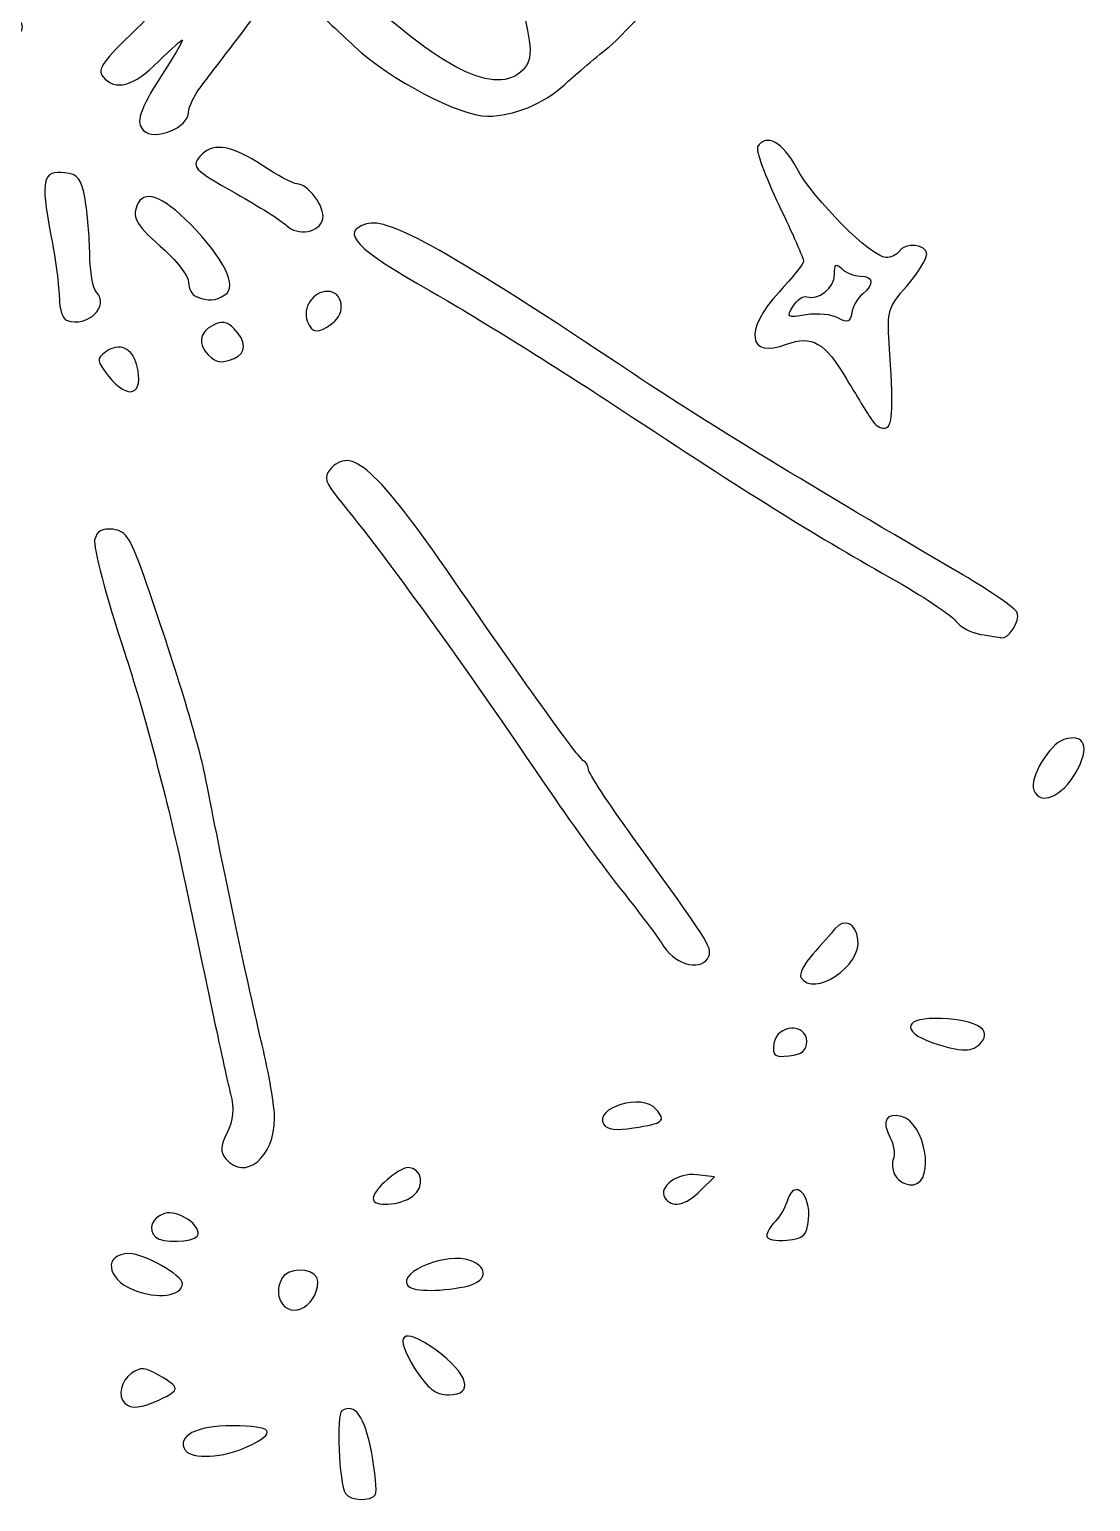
# Model space of a CAD drawing. Header units: centimetres. Extents: x -8.9 to 8.5, y -13.5 to 12.8.
# Drawn here: x -3.24 to 1.33, y 0.13 to 6.46 of the extents above; entities that cross this region are included whole.
import ezdxf

# ---------------------------------------------------------------- set-up
doc = ezdxf.new("R2010")
doc.units = ezdxf.units.CM
doc.header["$MEASUREMENT"] = 0
doc.layers.add('Layer 1', color=7, linetype='Continuous')

msp = doc.modelspace()

# ---------------------------------------------------------------- linework, layer by layer
at = {"layer": 'Layer 1'}
for points, knots in [([(-2.74849, 6.02835), (-2.78274, 6.0626), (-2.76514, 6.11707), (-2.67353, 6.26028), (-2.67353, 6.26028), (-2.6226, 6.3399), (-2.58093, 6.41017), (-2.58093, 6.41643), (-2.58093, 6.41643), (-2.58093, 6.42269), (-2.62716, 6.38159), (-2.68365, 6.3251), (-2.68365, 6.3251), (-2.79097, 6.21778), (-2.87028, 6.19627), (-2.92326, 6.26011), (-2.92326, 6.26011), (-2.94876, 6.29083), (-2.9218, 6.32894), (-2.77824, 6.46516), (-2.77824, 6.46516), (-2.68126, 6.55719), (-2.54956, 6.71322), (-2.48558, 6.8119), (-2.48558, 6.8119), (-2.36065, 7.00459), (-2.35116, 7.02703), (-2.40232, 7.00868), (-2.40232, 7.00868), (-2.49595, 6.97511), (-2.61147, 7.14663), (-2.73949, 7.50934), (-2.73949, 7.50934), (-2.82667, 7.75634), (-2.90485, 8.13273), (-2.88158, 8.19338), (-2.88158, 8.19338), (-2.87303, 8.21566), (-2.87941, 8.25001), (-2.89578, 8.26973), (-2.89578, 8.26973), (-2.91835, 8.29693), (-2.91512, 8.3142), (-2.8824, 8.34136), (-2.8824, 8.34136), (-2.81345, 8.39859), (-2.51323, 8.79327), (-2.46152, 8.89468), (-2.46152, 8.89468), (-2.43555, 8.94561), (-2.33448, 9.07063), (-2.23694, 9.17249), (-2.23694, 9.17249), (-2.13939, 9.27435), (-1.98482, 9.45295), (-1.89345, 9.56937), (-1.89345, 9.56937), (-1.62204, 9.91517), (-1.28691, 10.31535), (-1.03311, 10.59673), (-1.03311, 10.59673), (-0.90214, 10.74193), (-0.74716, 10.91545), (-0.68872, 10.98234), (-0.68872, 10.98234), (-0.63027, 11.04923), (-0.4993, 11.18126), (-0.39768, 11.27575), (-0.39768, 11.27575), (0.18591, 11.81835), (0.77459, 12.43579), (0.89725, 12.63395), (0.89725, 12.63395), (0.92584, 12.68013), (0.96159, 12.72744), (0.9767, 12.73909), (0.9767, 12.73909), (1.02756, 12.7783), (1.27358, 12.73629), (1.41726, 12.66386), (1.41726, 12.66386), (1.69975, 12.52146), (2.29775, 12.00146), (2.50899, 11.71454), (2.50899, 11.71454), (2.59595, 11.59643), (2.71074, 11.34998), (2.71074, 11.2814), (2.71074, 11.2814), (2.71074, 11.25613), (2.73455, 11.19103), (2.76366, 11.13673), (2.76366, 11.13673), (2.83024, 11.0125), (2.82991, 11.00487), (2.75393, 10.91416), (2.75393, 10.91416), (2.71947, 10.87303), (2.65697, 10.77624), (2.61502, 10.69908), (2.61502, 10.69908), (2.46494, 10.42299), (2.37955, 10.28723), (2.24273, 10.10716), (2.24273, 10.10716), (2.17665, 10.02019), (2.12866, 9.92836), (2.12866, 9.88888), (2.12866, 9.88888), (2.12866, 9.84909), (2.1137, 9.82072), (2.09272, 9.82072), (2.09272, 9.82072), (2.07295, 9.82072), (2.01172, 9.75226), (1.95664, 9.66858), (1.95664, 9.66858), (1.90156, 9.58491), (1.815, 9.46882), (1.76427, 9.41061), (1.76427, 9.41061), (1.71354, 9.3524), (1.59916, 9.20157), (1.51009, 9.07542), (1.51009, 9.07542), (1.42102, 8.94927), (1.21023, 8.67543), (1.04168, 8.46688), (1.04168, 8.46688), (0.87312, 8.25833), (0.69669, 8.03412), (0.6496, 7.96863), (0.6496, 7.96863), (0.60251, 7.90315), (0.44818, 7.72455), (0.30664, 7.57175), (0.30664, 7.57175), (0.1651, 7.41895), (-0.10197, 7.11296), (-0.28686, 6.89176), (-0.28686, 6.89176), (-0.47175, 6.67056), (-0.67823, 6.44434), (-0.7457, 6.38905), (-0.7457, 6.38905), (-0.81317, 6.33376), (-0.89949, 6.26015), (-0.93751, 6.22548), (-0.93751, 6.22548), (-1.02909, 6.14198), (-1.15593, 6.09008), (-1.26846, 6.09008), (-1.26846, 6.09008), (-1.38852, 6.09008), (-1.68796, 6.24683), (-1.84009, 6.38932), (-1.84009, 6.38932), (-1.90557, 6.45065), (-2.00237, 6.54034), (-2.0552, 6.58862), (-2.0552, 6.58862), (-2.0552, 6.58862), (-2.15125, 6.6764), (-2.15125, 6.6764), (-2.15125, 6.6764), (-2.15125, 6.6764), (-2.2989, 6.48246), (-2.2989, 6.48246), (-2.2989, 6.48246), (-2.38011, 6.37579), (-2.47083, 6.25687), (-2.5005, 6.21819), (-2.5005, 6.21819), (-2.53018, 6.17951), (-2.55446, 6.12933), (-2.55446, 6.10667), (-2.55446, 6.10667), (-2.55446, 6.04036), (-2.70125, 5.98111), (-2.74849, 6.02834), (-2.74849, 6.02834), (-2.74849, 6.02834), (-2.74849, 6.02835), (-2.74849, 6.02835)], [0, 0, 0, 0, 0.0212766, 0.0212766, 0.0212766, 0.0212766, 0.0425532, 0.0425532, 0.0425532, 0.0425532, 0.0638298, 0.0638298, 0.0638298, 0.0638298, 0.0851064, 0.0851064, 0.0851064, 0.0851064, 0.106383, 0.106383, 0.106383, 0.106383, 0.1276596, 0.1276596, 0.1276596, 0.1276596, 0.1489362, 0.1489362, 0.1489362, 0.1489362, 0.1702128, 0.1702128, 0.1702128, 0.1702128, 0.1914894, 0.1914894, 0.1914894, 0.1914894, 0.212766, 0.212766, 0.212766, 0.212766, 0.2340426, 0.2340426, 0.2340426, 0.2340426, 0.2553191, 0.2553191, 0.2553191, 0.2553191, 0.2765957, 0.2765957, 0.2765957, 0.2765957, 0.2978723, 0.2978723, 0.2978723, 0.2978723, 0.3191489, 0.3191489, 0.3191489, 0.3191489, 0.3404255, 0.3404255, 0.3404255, 0.3404255, 0.3617021, 0.3617021, 0.3617021, 0.3617021, 0.3829787, 0.3829787, 0.3829787, 0.3829787, 0.4042553, 0.4042553, 0.4042553, 0.4042553, 0.4255319, 0.4255319, 0.4255319, 0.4255319, 0.4468085, 0.4468085, 0.4468085, 0.4468085, 0.4680851, 0.4680851, 0.4680851, 0.4680851, 0.4893617, 0.4893617, 0.4893617, 0.4893617, 0.5106383, 0.5106383, 0.5106383, 0.5106383, 0.5319149, 0.5319149, 0.5319149, 0.5319149, 0.5531915, 0.5531915, 0.5531915, 0.5531915, 0.5744681, 0.5744681, 0.5744681, 0.5744681, 0.5957447, 0.5957447, 0.5957447, 0.5957447, 0.6170213, 0.6170213, 0.6170213, 0.6170213, 0.6382979, 0.6382979, 0.6382979, 0.6382979, 0.6595745, 0.6595745, 0.6595745, 0.6595745, 0.6808511, 0.6808511, 0.6808511, 0.6808511, 0.7021277, 0.7021277, 0.7021277, 0.7021277, 0.7234043, 0.7234043, 0.7234043, 0.7234043, 0.7446809, 0.7446809, 0.7446809, 0.7446809, 0.7659574, 0.7659574, 0.7659574, 0.7659574, 0.787234, 0.787234, 0.787234, 0.787234, 0.8085106, 0.8085106, 0.8085106, 0.8085106, 0.8297872, 0.8297872, 0.8297872, 0.8297872, 0.8510638, 0.8510638, 0.8510638, 0.8510638, 0.8723404, 0.8723404, 0.8723404, 0.8723404, 0.893617, 0.893617, 0.893617, 0.893617, 0.9148936, 0.9148936, 0.9148936, 0.9148936, 0.9361702, 0.9361702, 0.9361702, 0.9361702, 0.9574468, 0.9574468, 0.9574468, 0.9574468, 1, 1, 1, 1]), ([(-1.11524, 6.28955), (-1.08795, 6.31684), (-1.07927, 6.35826), (-1.08891, 6.41523), (-1.08891, 6.41523), (-1.16948, 6.89111), (-1.28121, 7.15047), (-1.56535, 7.52116), (-1.56535, 7.52116), (-1.80522, 7.83409), (-2.08446, 8.10284), (-2.26457, 8.19411), (-2.26457, 8.19411), (-2.40482, 8.26518), (-2.61855, 8.31679), (-2.67805, 8.29396), (-2.67805, 8.29396), (-2.7878, 8.25185), (-2.60691, 7.51787), (-2.41427, 7.2236), (-2.41427, 7.2236), (-2.36815, 7.15315), (-2.32152, 7.09551), (-2.31065, 7.09551), (-2.31065, 7.09551), (-2.2825, 7.09551), (-2.25485, 7.22022), (-2.27269, 7.26671), (-2.27269, 7.26671), (-2.29718, 7.33052), (-2.18557, 7.38656), (-2.03399, 7.38656), (-2.03399, 7.38656), (-1.90827, 7.38656), (-1.88957, 7.37852), (-1.82821, 7.29807), (-1.82821, 7.29807), (-1.72461, 7.16225), (-1.74163, 7.0854), (-1.91598, 6.90164), (-1.91598, 6.90164), (-1.91598, 6.90164), (-2.01207, 6.80037), (-2.01207, 6.80037), (-2.01207, 6.80037), (-2.01207, 6.80037), (-1.86553, 6.66326), (-1.86553, 6.66326), (-1.86553, 6.66326), (-1.46482, 6.28834), (-1.23229, 6.17252), (-1.11524, 6.28957), (-1.11524, 6.28957), (-1.11524, 6.28957), (-1.11524, 6.28955), (-1.11524, 6.28955)], [0, 0, 0, 0, 0.0666667, 0.0666667, 0.0666667, 0.0666667, 0.1333333, 0.1333333, 0.1333333, 0.1333333, 0.2, 0.2, 0.2, 0.2, 0.2666667, 0.2666667, 0.2666667, 0.2666667, 0.3333333, 0.3333333, 0.3333333, 0.3333333, 0.4, 0.4, 0.4, 0.4, 0.4666667, 0.4666667, 0.4666667, 0.4666667, 0.5333333, 0.5333333, 0.5333333, 0.5333333, 0.6, 0.6, 0.6, 0.6, 0.6666667, 0.6666667, 0.6666667, 0.6666667, 0.7333333, 0.7333333, 0.7333333, 0.7333333, 0.8, 0.8, 0.8, 0.8, 0.8666667, 0.8666667, 0.8666667, 0.8666667, 1, 1, 1, 1]), ([(-3.52683, 6.44455), (-3.65833, 6.49327), (-3.68977, 6.53545), (-3.62837, 6.58078), (-3.62837, 6.58078), (-3.57514, 6.62007), (-3.50789, 6.61199), (-3.3531, 6.5477), (-3.3531, 6.5477), (-3.16168, 6.4682), (-3.32652, 6.37033), (-3.52683, 6.44455)], [0, 0, 0, 0, 0.25, 0.25, 0.25, 0.25, 0.5, 0.5, 0.5, 0.5, 1, 1, 1, 1]), ([(-2.13445, 5.62077), (-2.15446, 5.64068), (-2.25119, 5.70187), (-2.34942, 5.75675), (-2.34942, 5.75675), (-2.53649, 5.86126), (-2.5479, 5.87441), (-2.49626, 5.92605), (-2.49626, 5.92605), (-2.44472, 5.97759), (-2.36376, 5.96271), (-2.23697, 5.87842), (-2.23697, 5.87842), (-2.17149, 5.83489), (-2.10487, 5.79922), (-2.08894, 5.79916), (-2.08894, 5.79916), (-2.04066, 5.79897), (-1.96715, 5.70032), (-1.97696, 5.64888), (-1.97696, 5.64888), (-1.98834, 5.5892), (-2.08535, 5.57189), (-2.13446, 5.62077), (-2.13446, 5.62077), (-2.13446, 5.62077), (-2.13445, 5.62077), (-2.13445, 5.62077)], [0, 0, 0, 0, 0.125, 0.125, 0.125, 0.125, 0.25, 0.25, 0.25, 0.25, 0.375, 0.375, 0.375, 0.375, 0.5, 0.5, 0.5, 0.5, 0.625, 0.625, 0.625, 0.625, 0.75, 0.75, 0.75, 0.75, 1, 1, 1, 1]), ([(0.39139, 4.7729), (0.37741, 4.79157), (0.32601, 4.87445), (0.27716, 4.95706), (0.27716, 4.95706), (0.18259, 5.11703), (0.12661, 5.14967), (0.01782, 5.10831), (0.01782, 5.10831), (-0.14896, 5.0449), (-0.16663, 5.16788), (-0.01446, 5.33296), (-0.01446, 5.33296), (0.04375, 5.39611), (0.09137, 5.45608), (0.09137, 5.46624), (0.09137, 5.46624), (0.09137, 5.47639), (0.04325, 5.58553), (-0.01557, 5.70876), (-0.01557, 5.70876), (-0.07438, 5.83199), (-0.11535, 5.94439), (-0.10661, 5.95854), (-0.10661, 5.95854), (-0.06992, 6.0179), (0.00202, 5.9783), (0.06164, 5.86592), (0.06164, 5.86592), (0.13154, 5.73416), (0.38376, 5.48155), (0.44542, 5.48155), (0.44542, 5.48155), (0.46726, 5.48155), (0.49249, 5.49346), (0.50148, 5.50801), (0.50148, 5.50801), (0.52677, 5.54893), (0.62054, 5.53924), (0.62054, 5.4957), (0.62054, 5.4957), (0.62054, 5.47438), (0.58184, 5.41286), (0.53455, 5.35899), (0.53455, 5.35899), (0.45538, 5.26882), (0.44939, 5.24933), (0.45904, 5.11333), (0.45904, 5.11333), (0.47826, 4.84232), (0.47526, 4.7589), (0.44592, 4.74889), (0.44592, 4.74889), (0.42991, 4.74343), (0.40538, 4.75424), (0.39139, 4.77292), (0.39139, 4.77292), (0.39139, 4.77292), (0.39139, 4.7729), (0.39139, 4.7729)], [0, 0, 0, 0, 0.0625, 0.0625, 0.0625, 0.0625, 0.125, 0.125, 0.125, 0.125, 0.1875, 0.1875, 0.1875, 0.1875, 0.25, 0.25, 0.25, 0.25, 0.3125, 0.3125, 0.3125, 0.3125, 0.375, 0.375, 0.375, 0.375, 0.4375, 0.4375, 0.4375, 0.4375, 0.5, 0.5, 0.5, 0.5, 0.5625, 0.5625, 0.5625, 0.5625, 0.625, 0.625, 0.625, 0.625, 0.6875, 0.6875, 0.6875, 0.6875, 0.75, 0.75, 0.75, 0.75, 0.8125, 0.8125, 0.8125, 0.8125, 0.875, 0.875, 0.875, 0.875, 1, 1, 1, 1]), ([(-3.07702, 5.21024), (-3.09521, 5.21636), (-3.11011, 5.25907), (-3.11012, 5.30515), (-3.11012, 5.30515), (-3.11014, 5.35123), (-3.12695, 5.47701), (-3.14748, 5.58466), (-3.14748, 5.58466), (-3.19139, 5.81491), (-3.18153, 5.85776), (-3.08718, 5.84677), (-3.08718, 5.84677), (-3.02939, 5.84004), (-3.01507, 5.82144), (-2.99948, 5.73289), (-2.99948, 5.73289), (-2.98923, 5.67468), (-2.98016, 5.56693), (-2.97932, 5.49344), (-2.97932, 5.49344), (-2.97847, 5.41995), (-2.9655, 5.34753), (-2.95047, 5.3325), (-2.95047, 5.3325), (-2.89162, 5.27365), (-2.98819, 5.18035), (-3.07701, 5.21023), (-3.07701, 5.21023), (-3.07701, 5.21023), (-3.07702, 5.21024), (-3.07702, 5.21024)], [0, 0, 0, 0, 0.1111111, 0.1111111, 0.1111111, 0.1111111, 0.2222222, 0.2222222, 0.2222222, 0.2222222, 0.3333333, 0.3333333, 0.3333333, 0.3333333, 0.4444444, 0.4444444, 0.4444444, 0.4444444, 0.5555556, 0.5555556, 0.5555556, 0.5555556, 0.6666667, 0.6666667, 0.6666667, 0.6666667, 0.7777778, 0.7777778, 0.7777778, 0.7777778, 1, 1, 1, 1]), ([(-2.52139, 5.31386), (-2.53958, 5.3212), (-2.55446, 5.34859), (-2.55446, 5.37473), (-2.55446, 5.37473), (-2.55446, 5.40087), (-2.5998, 5.46238), (-2.65522, 5.51143), (-2.65522, 5.51143), (-2.77869, 5.6207), (-2.79727, 5.65019), (-2.77661, 5.70405), (-2.77661, 5.70405), (-2.74855, 5.77718), (-2.66942, 5.75007), (-2.54627, 5.62516), (-2.54627, 5.62516), (-2.4018, 5.47862), (-2.34219, 5.35615), (-2.3981, 5.32075), (-2.3981, 5.32075), (-2.43873, 5.29503), (-2.47035, 5.29326), (-2.52139, 5.31385), (-2.52139, 5.31385), (-2.52139, 5.31385), (-2.52139, 5.31386), (-2.52139, 5.31386)], [0, 0, 0, 0, 0.125, 0.125, 0.125, 0.125, 0.25, 0.25, 0.25, 0.25, 0.375, 0.375, 0.375, 0.375, 0.5, 0.5, 0.5, 0.5, 0.625, 0.625, 0.625, 0.625, 0.75, 0.75, 0.75, 0.75, 1, 1, 1, 1]), ([(0.85233, 3.86005), (0.81247, 3.8661), (0.76485, 3.89178), (0.7465, 3.91713), (0.7465, 3.91713), (0.72815, 3.94248), (0.60003, 4.02724), (0.46178, 4.1055), (0.46178, 4.1055), (0.11447, 4.3021), (-0.13338, 4.4569), (-0.70239, 4.83262), (-0.70239, 4.83262), (-0.9716, 5.01038), (-1.33754, 5.23804), (-1.51558, 5.33853), (-1.51558, 5.33853), (-1.8382, 5.52061), (-1.90408, 5.58996), (-1.78912, 5.62645), (-1.78912, 5.62645), (-1.69467, 5.65643), (-1.43439, 5.51006), (-0.63624, 4.97814), (-0.63624, 4.97814), (-0.32852, 4.77307), (0.11931, 4.49966), (0.77587, 4.11605), (0.77587, 4.11605), (0.89769, 4.04488), (1.0032, 3.97161), (1.01034, 3.95323), (1.01034, 3.95323), (1.02355, 3.91924), (0.97168, 3.83786), (0.94141, 3.84508), (0.94141, 3.84508), (0.93228, 3.84726), (0.89219, 3.85399), (0.85233, 3.86004), (0.85233, 3.86004), (0.85233, 3.86004), (0.85233, 3.86005), (0.85233, 3.86005)], [0, 0, 0, 0, 0.0833333, 0.0833333, 0.0833333, 0.0833333, 0.1666667, 0.1666667, 0.1666667, 0.1666667, 0.25, 0.25, 0.25, 0.25, 0.3333333, 0.3333333, 0.3333333, 0.3333333, 0.4166667, 0.4166667, 0.4166667, 0.4166667, 0.5, 0.5, 0.5, 0.5, 0.5833333, 0.5833333, 0.5833333, 0.5833333, 0.6666667, 0.6666667, 0.6666667, 0.6666667, 0.75, 0.75, 0.75, 0.75, 0.8333333, 0.8333333, 0.8333333, 0.8333333, 1, 1, 1, 1]), ([(0.34431, 5.32411), (0.3964, 5.36734), (0.39215, 5.40217), (0.33478, 5.40217), (0.33478, 5.40217), (0.30859, 5.40217), (0.27287, 5.41646), (0.2554, 5.43392), (0.2554, 5.43392), (0.23071, 5.45861), (0.22365, 5.45294), (0.22365, 5.40839), (0.22365, 5.40839), (0.22365, 5.35075), (0.15395, 5.29513), (0.10438, 5.31321), (0.10438, 5.31321), (0.08971, 5.31856), (0.06333, 5.2999), (0.04575, 5.27176), (0.04575, 5.27176), (0.01606, 5.22422), (0.0201, 5.22161), (0.10252, 5.23498), (0.10252, 5.23498), (0.15132, 5.2429), (0.21342, 5.23684), (0.24052, 5.22151), (0.24052, 5.22151), (0.28044, 5.19894), (0.29135, 5.20303), (0.298, 5.24307), (0.298, 5.24307), (0.30251, 5.27025), (0.32335, 5.30673), (0.3443, 5.32412), (0.3443, 5.32412), (0.3443, 5.32412), (0.34431, 5.32411), (0.34431, 5.32411)], [0, 0, 0, 0, 0.0909091, 0.0909091, 0.0909091, 0.0909091, 0.1818182, 0.1818182, 0.1818182, 0.1818182, 0.2727273, 0.2727273, 0.2727273, 0.2727273, 0.3636364, 0.3636364, 0.3636364, 0.3636364, 0.4545455, 0.4545455, 0.4545455, 0.4545455, 0.5454545, 0.5454545, 0.5454545, 0.5454545, 0.6363636, 0.6363636, 0.6363636, 0.6363636, 0.7272727, 0.7272727, 0.7272727, 0.7272727, 0.8181818, 0.8181818, 0.8181818, 0.8181818, 1, 1, 1, 1]), ([(-2.04357, 5.20733), (-2.06583, 5.26535), (-2.01809, 5.33603), (-1.95663, 5.33603), (-1.95663, 5.33603), (-1.88986, 5.33603), (-1.87504, 5.24262), (-1.93487, 5.19887), (-1.93487, 5.19887), (-1.99768, 5.15294), (-2.02346, 5.15495), (-2.04356, 5.20733), (-2.04356, 5.20733), (-2.04356, 5.20733), (-2.04357, 5.20733), (-2.04357, 5.20733)], [0, 0, 0, 0, 0.2, 0.2, 0.2, 0.2, 0.4, 0.4, 0.4, 0.4, 0.6, 0.6, 0.6, 0.6, 1, 1, 1, 1]), ([(-2.4698, 5.0635), (-2.51614, 5.10984), (-2.5087, 5.15836), (-2.45047, 5.18952), (-2.45047, 5.18952), (-2.41191, 5.21016), (-2.38921, 5.20668), (-2.35787, 5.17533), (-2.35787, 5.17533), (-2.3047, 5.12216), (-2.30483, 5.06829), (-2.35819, 5.04781), (-2.35819, 5.04781), (-2.41726, 5.02514), (-2.43376, 5.02746), (-2.4698, 5.0635)], [0, 0, 0, 0, 0.2, 0.2, 0.2, 0.2, 0.4, 0.4, 0.4, 0.4, 0.6, 0.6, 0.6, 0.6, 1, 1, 1, 1]), ([(-2.8982, 4.97134), (-2.95022, 5.03747), (-2.95122, 5.04578), (-2.91078, 5.07536), (-2.91078, 5.07536), (-2.85252, 5.11796), (-2.79577, 5.09331), (-2.77664, 5.01712), (-2.77664, 5.01712), (-2.74475, 4.89005), (-2.8138, 4.86405), (-2.8982, 4.97135), (-2.8982, 4.97135), (-2.8982, 4.97135), (-2.8982, 4.97134), (-2.8982, 4.97134)], [0, 0, 0, 0, 0.2, 0.2, 0.2, 0.2, 0.4, 0.4, 0.4, 0.4, 0.6, 0.6, 0.6, 0.6, 1, 1, 1, 1]), ([(-0.50813, 2.51475), (-0.53493, 2.5565), (-0.61639, 2.66502), (-0.68914, 2.7559), (-0.68914, 2.7559), (-0.76189, 2.84678), (-0.89935, 3.03586), (-0.99461, 3.17608), (-0.99461, 3.17608), (-1.38814, 3.75537), (-1.7008, 4.18866), (-1.90878, 4.44296), (-1.90878, 4.44296), (-1.96659, 4.51365), (-1.97318, 4.5359), (-1.94601, 4.56864), (-1.94601, 4.56864), (-1.85735, 4.67547), (-1.74811, 4.57802), (-1.41477, 4.0947), (-1.41477, 4.0947), (-1.0899, 3.62367), (-0.87506, 3.32474), (-0.8554, 3.31637), (-0.8554, 3.31637), (-0.844, 3.31152), (-0.83468, 3.29506), (-0.83468, 3.2798), (-0.83468, 3.2798), (-0.83468, 3.26454), (-0.74836, 3.13279), (-0.64286, 2.98702), (-0.64286, 2.98702), (-0.31882, 2.53931), (-0.30192, 2.51283), (-0.31634, 2.47526), (-0.31634, 2.47526), (-0.34149, 2.4097), (-0.45581, 2.43324), (-0.50814, 2.51474), (-0.50814, 2.51474), (-0.50814, 2.51474), (-0.50813, 2.51475), (-0.50813, 2.51475)], [0, 0, 0, 0, 0.0833333, 0.0833333, 0.0833333, 0.0833333, 0.1666667, 0.1666667, 0.1666667, 0.1666667, 0.25, 0.25, 0.25, 0.25, 0.3333333, 0.3333333, 0.3333333, 0.3333333, 0.4166667, 0.4166667, 0.4166667, 0.4166667, 0.5, 0.5, 0.5, 0.5, 0.5833333, 0.5833333, 0.5833333, 0.5833333, 0.6666667, 0.6666667, 0.6666667, 0.6666667, 0.75, 0.75, 0.75, 0.75, 0.8333333, 0.8333333, 0.8333333, 0.8333333, 1, 1, 1, 1]), ([(-2.39414, 1.60349), (-2.41849, 1.63283), (-2.41721, 1.65797), (-2.38842, 1.71594), (-2.38842, 1.71594), (-2.36224, 1.76865), (-2.35796, 1.81783), (-2.37383, 1.8832), (-2.37383, 1.8832), (-2.39957, 1.98919), (-2.42736, 2.11844), (-2.57859, 2.8357), (-2.57859, 2.8357), (-2.63842, 3.11947), (-2.75142, 3.54582), (-2.8297, 3.78316), (-2.8297, 3.78316), (-2.90798, 4.0205), (-2.96582, 4.23843), (-2.95823, 4.26745), (-2.95823, 4.26745), (-2.94827, 4.30554), (-2.92609, 4.31798), (-2.87849, 4.31218), (-2.87849, 4.31218), (-2.82139, 4.30522), (-2.80213, 4.27396), (-2.73489, 4.07925), (-2.73489, 4.07925), (-2.60377, 3.69952), (-2.50654, 3.37717), (-2.47836, 3.22873), (-2.47836, 3.22873), (-2.42488, 2.94711), (-2.29065, 2.31309), (-2.23813, 2.09398), (-2.23813, 2.09398), (-2.2086, 1.97078), (-2.18435, 1.82798), (-2.18425, 1.77665), (-2.18425, 1.77665), (-2.18393, 1.61104), (-2.31244, 1.50503), (-2.39415, 1.6035), (-2.39415, 1.6035), (-2.39415, 1.6035), (-2.39414, 1.60349), (-2.39414, 1.60349)], [0, 0, 0, 0, 0.0769231, 0.0769231, 0.0769231, 0.0769231, 0.1538462, 0.1538462, 0.1538462, 0.1538462, 0.2307692, 0.2307692, 0.2307692, 0.2307692, 0.3076923, 0.3076923, 0.3076923, 0.3076923, 0.3846154, 0.3846154, 0.3846154, 0.3846154, 0.4615385, 0.4615385, 0.4615385, 0.4615385, 0.5384615, 0.5384615, 0.5384615, 0.5384615, 0.6153846, 0.6153846, 0.6153846, 0.6153846, 0.6923077, 0.6923077, 0.6923077, 0.6923077, 0.7692308, 0.7692308, 0.7692308, 0.7692308, 0.8461538, 0.8461538, 0.8461538, 0.8461538, 1, 1, 1, 1]), ([(1.08113, 3.18967), (1.06094, 3.24229), (1.14734, 3.38702), (1.211, 3.40722), (1.211, 3.40722), (1.30195, 3.43609), (1.32432, 3.37449), (1.2624, 3.26571), (1.2624, 3.26571), (1.20292, 3.16122), (1.10742, 3.12116), (1.08113, 3.18967)], [0, 0, 0, 0, 0.25, 0.25, 0.25, 0.25, 0.5, 0.5, 0.5, 0.5, 1, 1, 1, 1]), ([(0.07927, 2.38409), (0.0709, 2.39764), (0.09382, 2.44228), (0.13022, 2.48331), (0.13022, 2.48331), (0.16661, 2.52433), (0.20954, 2.57342), (0.22562, 2.59239), (0.22562, 2.59239), (0.26631, 2.64039), (0.31458, 2.61817), (0.32506, 2.54662), (0.32506, 2.54662), (0.3417, 2.43296), (0.13396, 2.29559), (0.07927, 2.38409)], [0, 0, 0, 0, 0.2, 0.2, 0.2, 0.2, 0.4, 0.4, 0.4, 0.4, 0.6, 0.6, 0.6, 0.6, 1, 1, 1, 1]), ([(-0.03641, 2.09952), (-0.02477, 2.18166), (0.10459, 2.18953), (0.10459, 2.1081), (0.10459, 2.1081), (0.10459, 2.06967), (0.08409, 2.05284), (0.02973, 2.04661), (0.02973, 2.04661), (-0.03536, 2.03915), (-0.04399, 2.04605), (-0.03642, 2.09953), (-0.03642, 2.09953), (-0.03642, 2.09953), (-0.03641, 2.09952), (-0.03641, 2.09952)], [0, 0, 0, 0, 0.2, 0.2, 0.2, 0.2, 0.4, 0.4, 0.4, 0.4, 0.6, 0.6, 0.6, 0.6, 1, 1, 1, 1]), ([(0.64699, 2.10298), (0.50258, 2.15223), (0.5252, 2.21547), (0.68423, 2.2071), (0.68423, 2.2071), (0.83577, 2.19912), (0.90156, 2.1598), (0.85574, 2.10459), (0.85574, 2.10459), (0.81975, 2.06123), (0.77052, 2.06085), (0.64699, 2.10298)], [0, 0, 0, 0, 0.25, 0.25, 0.25, 0.25, 0.5, 0.5, 0.5, 0.5, 1, 1, 1, 1]), ([(-0.76819, 1.75036), (-0.81319, 1.82318), (-0.60143, 1.8867), (-0.54407, 1.81759), (-0.54407, 1.81759), (-0.50015, 1.76466), (-0.50915, 1.75705), (-0.64052, 1.73604), (-0.64052, 1.73604), (-0.7126, 1.72451), (-0.75516, 1.72929), (-0.76819, 1.75036)], [0, 0, 0, 0, 0.25, 0.25, 0.25, 0.25, 0.5, 0.5, 0.5, 0.5, 1, 1, 1, 1]), ([(0.49197, 1.52152), (0.47487, 1.54213), (0.46795, 1.57743), (0.4766, 1.59996), (0.4766, 1.59996), (0.48525, 1.6225), (0.47895, 1.66592), (0.46261, 1.69646), (0.46261, 1.69646), (0.42548, 1.76583), (0.44627, 1.80292), (0.51257, 1.78558), (0.51257, 1.78558), (0.61344, 1.7592), (0.65816, 1.50976), (0.56519, 1.49206), (0.56519, 1.49206), (0.54203, 1.48765), (0.50908, 1.5009), (0.49197, 1.52151), (0.49197, 1.52151), (0.49197, 1.52151), (0.49197, 1.52152), (0.49197, 1.52152)], [0, 0, 0, 0, 0.1428571, 0.1428571, 0.1428571, 0.1428571, 0.2857143, 0.2857143, 0.2857143, 0.2857143, 0.4285714, 0.4285714, 0.4285714, 0.4285714, 0.5714286, 0.5714286, 0.5714286, 0.5714286, 0.7142857, 0.7142857, 0.7142857, 0.7142857, 1, 1, 1, 1]), ([(-1.76072, 1.43238), (-1.76072, 1.46918), (-1.65115, 1.5657), (-1.60938, 1.5657), (-1.60938, 1.5657), (-1.54945, 1.5657), (-1.53591, 1.482), (-1.5895, 1.44281), (-1.5895, 1.44281), (-1.64585, 1.4016), (-1.76072, 1.3946), (-1.76072, 1.43237), (-1.76072, 1.43237), (-1.76072, 1.43237), (-1.76072, 1.43238), (-1.76072, 1.43238)], [0, 0, 0, 0, 0.2, 0.2, 0.2, 0.2, 0.4, 0.4, 0.4, 0.4, 0.6, 0.6, 0.6, 0.6, 1, 1, 1, 1]), ([(-0.50552, 1.43595), (-0.53495, 1.48357), (-0.451, 1.54414), (-0.36861, 1.53473), (-0.36861, 1.53473), (-0.36861, 1.53473), (-0.29228, 1.52601), (-0.29228, 1.52601), (-0.29228, 1.52601), (-0.29228, 1.52601), (-0.35181, 1.46648), (-0.35181, 1.46648), (-0.35181, 1.46648), (-0.41629, 1.402), (-0.47707, 1.38993), (-0.50551, 1.43595), (-0.50551, 1.43595), (-0.50551, 1.43595), (-0.50552, 1.43595), (-0.50552, 1.43595)], [0, 0, 0, 0, 0.1666667, 0.1666667, 0.1666667, 0.1666667, 0.3333333, 0.3333333, 0.3333333, 0.3333333, 0.5, 0.5, 0.5, 0.5, 0.6666667, 0.6666667, 0.6666667, 0.6666667, 1, 1, 1, 1]), ([(-0.06738, 1.27109), (-0.06738, 1.28553), (-0.05109, 1.31362), (-0.03118, 1.33353), (-0.03118, 1.33353), (-0.01127, 1.35344), (0.01354, 1.39659), (0.02396, 1.42942), (0.02396, 1.42942), (0.05223, 1.51848), (0.12296, 1.44954), (0.11257, 1.34306), (0.11257, 1.34306), (0.10566, 1.2723), (0.09315, 1.26033), (0.01861, 1.25314), (0.01861, 1.25314), (-0.02868, 1.24858), (-0.06738, 1.25666), (-0.06738, 1.27109)], [0, 0, 0, 0, 0.1666667, 0.1666667, 0.1666667, 0.1666667, 0.3333333, 0.3333333, 0.3333333, 0.3333333, 0.5, 0.5, 0.5, 0.5, 0.6666667, 0.6666667, 0.6666667, 0.6666667, 1, 1, 1, 1]), ([(-2.69558, 1.26584), (-2.73044, 1.3007), (-2.71219, 1.3508), (-2.65841, 1.36787), (-2.65841, 1.36787), (-2.59978, 1.38648), (-2.49147, 1.31239), (-2.51697, 1.27113), (-2.51697, 1.27113), (-2.5336, 1.24422), (-2.66993, 1.24019), (-2.69558, 1.26585), (-2.69558, 1.26585), (-2.69558, 1.26585), (-2.69558, 1.26584), (-2.69558, 1.26584)], [0, 0, 0, 0, 0.2, 0.2, 0.2, 0.2, 0.4, 0.4, 0.4, 0.4, 0.6, 0.6, 0.6, 0.6, 1, 1, 1, 1]), ([(-2.79185, 1.03953), (-2.90884, 1.08622), (-2.9213, 1.19538), (-2.80961, 1.19519), (-2.80961, 1.19519), (-2.74508, 1.19519), (-2.58093, 1.1025), (-2.58093, 1.06622), (-2.58093, 1.06622), (-2.58093, 1.01206), (-2.6888, 0.99841), (-2.79185, 1.03954), (-2.79185, 1.03954), (-2.79185, 1.03954), (-2.79185, 1.03953), (-2.79185, 1.03953)], [0, 0, 0, 0, 0.2, 0.2, 0.2, 0.2, 0.4, 0.4, 0.4, 0.4, 0.6, 0.6, 0.6, 0.6, 1, 1, 1, 1]), ([(-2.16538, 1.01054), (-2.17306, 1.0399), (-2.16276, 1.08051), (-2.14247, 1.10079), (-2.14247, 1.10079), (-2.0996, 1.14366), (-1.99884, 1.12577), (-1.99884, 1.0753), (-1.99884, 1.0753), (-1.99884, 0.95698), (-2.13729, 0.90314), (-2.16538, 1.01054)], [0, 0, 0, 0, 0.25, 0.25, 0.25, 0.25, 0.5, 0.5, 0.5, 0.5, 1, 1, 1, 1]), ([(-1.61334, 1.05999), (-1.65004, 1.11938), (-1.44048, 1.20178), (-1.34375, 1.166), (-1.34375, 1.166), (-1.25806, 1.1343), (-1.2709, 1.07231), (-1.36714, 1.05307), (-1.36714, 1.05307), (-1.485, 1.0295), (-1.59642, 1.03263), (-1.61333, 1.05999), (-1.61333, 1.05999), (-1.61333, 1.05999), (-1.61334, 1.05999), (-1.61334, 1.05999)], [0, 0, 0, 0, 0.2, 0.2, 0.2, 0.2, 0.4, 0.4, 0.4, 0.4, 0.6, 0.6, 0.6, 0.6, 1, 1, 1, 1]), ([(-1.58064, 0.70028), (-1.67649, 0.85002), (-1.63607, 0.88541), (-1.48985, 0.77978), (-1.48985, 0.77978), (-1.35061, 0.67919), (-1.32392, 0.5862), (-1.43477, 0.58783), (-1.43477, 0.58783), (-1.49293, 0.58868), (-1.52508, 0.61346), (-1.58065, 0.70028), (-1.58065, 0.70028), (-1.58065, 0.70028), (-1.58064, 0.70028), (-1.58064, 0.70028)], [0, 0, 0, 0, 0.2, 0.2, 0.2, 0.2, 0.4, 0.4, 0.4, 0.4, 0.6, 0.6, 0.6, 0.6, 1, 1, 1, 1]), ([(-2.82787, 0.55146), (-2.86002, 0.58361), (-2.84617, 0.64657), (-2.79942, 0.68075), (-2.79942, 0.68075), (-2.76145, 0.70851), (-2.74046, 0.70685), (-2.68036, 0.67135), (-2.68036, 0.67135), (-2.59008, 0.61802), (-2.58995, 0.60825), (-2.67901, 0.56689), (-2.67901, 0.56689), (-2.7588, 0.52984), (-2.80179, 0.52538), (-2.82787, 0.55146)], [0, 0, 0, 0, 0.2, 0.2, 0.2, 0.2, 0.4, 0.4, 0.4, 0.4, 0.6, 0.6, 0.6, 0.6, 1, 1, 1, 1]), ([(-1.87943, 0.16284), (-1.90696, 0.20738), (-1.91993, 0.50395), (-1.89502, 0.51935), (-1.89502, 0.51935), (-1.83908, 0.55392), (-1.79705, 0.4956), (-1.76809, 0.34324), (-1.76809, 0.34324), (-1.75105, 0.25357), (-1.74312, 0.17048), (-1.75047, 0.15858), (-1.75047, 0.15858), (-1.76908, 0.12846), (-1.86004, 0.13147), (-1.87943, 0.16285), (-1.87943, 0.16285), (-1.87943, 0.16285), (-1.87943, 0.16284), (-1.87943, 0.16284)], [0, 0, 0, 0, 0.1666667, 0.1666667, 0.1666667, 0.1666667, 0.3333333, 0.3333333, 0.3333333, 0.3333333, 0.5, 0.5, 0.5, 0.5, 0.6666667, 0.6666667, 0.6666667, 0.6666667, 1, 1, 1, 1]), ([(-2.56841, 0.34977), (-2.60612, 0.41078), (-2.52169, 0.45444), (-2.36602, 0.45444), (-2.36602, 0.45444), (-2.18967, 0.45444), (-2.16958, 0.42697), (-2.3005, 0.36485), (-2.3005, 0.36485), (-2.40256, 0.31642), (-2.54292, 0.30852), (-2.56842, 0.34977), (-2.56842, 0.34977), (-2.56842, 0.34977), (-2.56841, 0.34977), (-2.56841, 0.34977)], [0, 0, 0, 0, 0.2, 0.2, 0.2, 0.2, 0.4, 0.4, 0.4, 0.4, 0.6, 0.6, 0.6, 0.6, 1, 1, 1, 1])]:
    msp.add_open_spline(points, degree=3, knots=knots, dxfattribs=at)

doc.saveas('drawing.dxf')
